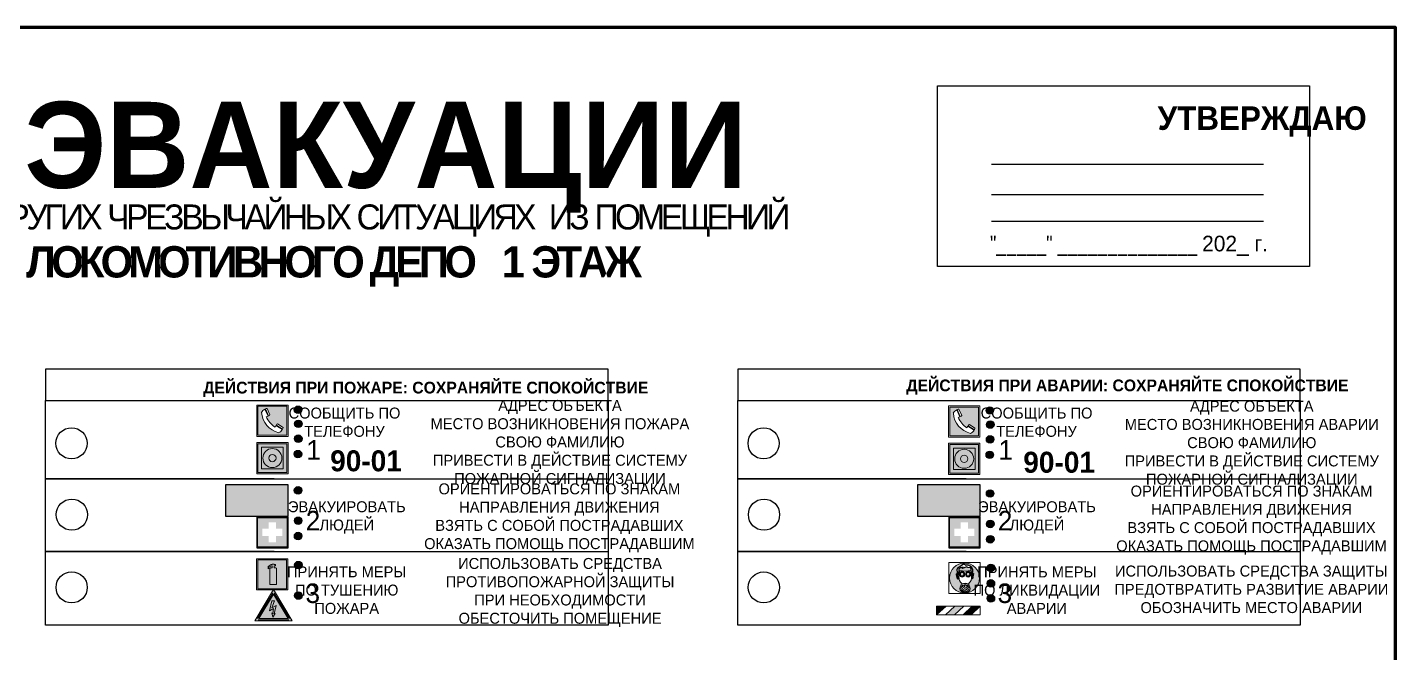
# Model space of a CAD drawing. Header units: millimetres. Extents: x 13114 to 67229, y 22859 to 38520.
# Drawn here: x 30221.7 to 30571.4, y 26090.8 to 26250.6 of the extents above; entities that cross this region are included whole.
import ezdxf

# ---------------------------------------------------------------- set-up
doc = ezdxf.new("R2010")
doc.units = ezdxf.units.MM
doc.styles.add('обычный', font='arial.ttf')

# ---------------------------------------------------------------- blocks, each defined once
blk = doc.blocks.new('A$C3E6D3DDE')
at = {"lineweight": 5}
h = blk.add_hatch(color=40, dxfattribs=at)
h.paths.add_polyline_path([(24.1, 1.45), (16.46, -11.35), (31.74, -11.35)])
h.paths.add_polyline_path([(24.09, -0.46), (30.03, -10.41), (18.14, -10.41)], flags=16)
h.paths.add_polyline_path([(24.54, -3.08), (23.41, -6.02), (25.13, -5.01), (24.33, -8.5), (24.82, -8.27), (23.79, -9.86), (23.4, -8.04), (23.8, -8.43), (24.04, -6.29), (22.39, -7.25), (23.44, -3.08)], flags=0)
h = blk.add_hatch(color=256, dxfattribs=at)
h.paths.add_polyline_path([(24.37, 0.03, 0.567511), (23.82, 0.03), (17.59, -10.4, 0.582454), (17.86, -10.88), (30.32, -10.88, 0.582149), (30.6, -10.4)])
h.paths.add_polyline_path([(24.09, -0.46), (18.14, -10.41), (30.03, -10.41)], flags=16)
h.paths.add_polyline_path([(24.54, -3.08), (23.41, -6.02), (25.13, -5.01), (24.33, -8.5), (24.82, -8.27), (23.79, -9.86), (23.4, -8.04), (23.8, -8.43), (24.04, -6.29), (22.39, -7.25), (23.44, -3.08)], flags=0)
h = blk.add_hatch(color=40, dxfattribs=at)
h.paths.add_polyline_path([(24.09, -0.46), (18.14, -10.41), (30.03, -10.41)])
h.paths.add_polyline_path([(24.82, -8.27), (23.79, -9.86), (23.4, -8.04), (23.8, -8.43), (24.04, -6.29), (22.39, -7.25), (23.44, -3.08), (24.54, -3.08), (23.41, -6.02), (25.13, -5.01), (24.33, -8.5)], flags=16)
at = {"color": 40, "lineweight": 5}
for p, q in [((16.46, -11.35), (24.1, 1.45)), ((24.1, 1.45), (31.74, -11.35))]:
    blk.add_line(p, q, dxfattribs=at)
at = {"lineweight": 5}
for p, q in [((17.59, -10.4), (23.82, 0.03)), ((24.37, 0.03), (30.6, -10.4)), ((18.14, -10.41), (24.09, -0.46)), ((23.44, -3.08), (22.39, -7.25)), ((23.41, -6.02), (24.54, -3.08)), ((25.13, -5.01), (23.41, -6.02)), ((24.54, -3.08), (23.44, -3.08)), ((24.09, -0.46), (30.03, -10.41)), ((24.33, -8.5), (25.13, -5.01)), ((17.86, -10.88), (30.32, -10.88)), ((18.14, -10.41), (30.03, -10.41)), ((22.39, -7.25), (24.04, -6.29)), ((23.8, -8.43), (23.4, -8.04)), ((23.4, -8.04), (23.79, -9.86)), ((23.79, -9.86), (24.82, -8.27)), ((24.04, -6.29), (23.8, -8.43)), ((24.82, -8.27), (24.33, -8.5))]:
    blk.add_line(p, q, dxfattribs=at)
at = {"color": 50, "lineweight": 5}
blk.add_line((31.74, -11.35), (16.46, -11.35), dxfattribs=at)
blk = doc.blocks.new('A$C456E1F9C')
at = {"lineweight": 5}
h = blk.add_hatch(color=242, dxfattribs=at)
h.paths.add_polyline_path([(0.51, -1.47), (0.51, -13.26), (12.29, -13.26), (12.29, -1.47)])
h.paths.add_polyline_path([(5.42, -4.95, -0.254479), (4.78, -5.4), (3.52, -2.53, -0.209735), (4.23, -2.4)], flags=16)
h.paths.add_polyline_path([(8.53, -8.6), (10.87, -10.17), (10.54, -10.76), (8.03, -9.13, -0.192251)], flags=16)
h.paths.add_polyline_path([(4.61, -5.49, 0.005518), (3.87, -5.72, 0.128647), (7.49, -10.01, 0.00809), (7.83, -9.33), (10.47, -10.97, -0.16736), (8.99, -12.25, -0.327862), (1.95, -3.95, -0.166952), (3.36, -2.62)], flags=16)
at = {"color": 242, "lineweight": 5}
for p, q in [((0, -13.77), (0, -0.97)), ((12.8, -0.97), (0, -0.97)), ((4.61, -5.49), (3.36, -2.62)), ((3.52, -2.53), (4.78, -5.4)), ((4.23, -2.4), (5.42, -4.95)), ((12.8, -13.77), (12.8, -0.97)), ((7.83, -9.33), (10.47, -10.97)), ((8.03, -9.13), (10.54, -10.76)), ((10.81, -10.12), (8.53, -8.6)), ((10.54, -10.76), (10.8, -10.3)), ((10.8, -10.3), (10.81, -10.12)), ((0, -13.77), (12.8, -13.77))]:
    blk.add_line(p, q, dxfattribs=at)
blk.add_lwpolyline([(0.51, -1.47), (12.29, -1.47), (12.29, -13.26), (0.51, -13.26)], close=True, dxfattribs=at)
for centre, radius, start, end in [((4.59, -5.34), 2.99, 114.2845, 152.1974), ((11.12, -3.31), 9.19, 183.9915, 256.6009), ((4.02, -3.27), 0.891, 76.3284, 123.7092), ((14.98, -39.1), 35.17, 107.1487, 108.4135), ((4.68, -4.59), 0.824, 276.9621, 334.0723), ((13.86, -0.94), 11.08, 205.5536, 234.8762), ((-13.31, 0.8), 23.44, 332.5487, 334.4027), ((8.94, -9.5), 0.989, 114.4092, 157.9388), ((7.87, -9.46), 3, 291.9291, 329.9329)]:
    blk.add_arc(centre, radius, start, end, dxfattribs=at)
blk = doc.blocks.new('A$C54414219')
at = {"true_color": 0xffffff}
h = blk.add_hatch(color=7, dxfattribs=at)
h.paths.add_polyline_path([(2.39, -9.45), (2.39, -18.3), (11.23, -18.3), (11.23, -9.45)], flags=0)
h.paths.add_polyline_path([(10.71, -13.87, -1), (2.92, -13.87, -1)], flags=0)
h.paths.add_polyline_path([(8.3, -13.87, -1), (5.33, -13.87, -1)], flags=0)
h.paths.add_polyline_path([(0.41, -7.47), (0.41, -20.27), (13.21, -20.27), (13.21, -7.47)])
h.paths.add_polyline_path([(0.92, -19.77), (12.71, -19.77), (12.71, -7.98), (0.92, -7.98)], flags=16)
h.paths.add_polyline_path([(11.23, -9.45), (11.23, -18.3), (2.39, -18.3), (2.39, -9.45)], flags=0)
at = {"lineweight": 5}
h = blk.add_hatch(color=242, dxfattribs=at)
h.paths.add_polyline_path([(12.71, -7.98), (0.92, -7.98), (0.92, -19.77), (12.71, -19.77)])
h.paths.add_polyline_path([(11.23, -18.3), (2.39, -18.3), (2.39, -9.45), (11.23, -9.45)], flags=16)
h.paths.add_polyline_path([(10.71, -13.87, -1), (2.92, -13.87, -1)], flags=0)
h.paths.add_polyline_path([(8.3, -13.87, -1), (5.33, -13.87, -1)], flags=0)
at = {"true_color": 0xffffff}
h = blk.add_hatch(color=7, dxfattribs=at)
h.paths.add_polyline_path([(2.39, -9.45), (2.39, -18.3), (11.23, -18.3), (11.23, -9.45)])
h.paths.add_polyline_path([(10.71, -13.87, -1), (2.92, -13.87, -1)], flags=16)
h.paths.add_polyline_path([(8.3, -13.87, -1), (5.33, -13.87, -1)], flags=0)
at = {"lineweight": 5}
h = blk.add_hatch(color=242, dxfattribs=at)
h.paths.add_polyline_path([(2.92, -13.87, 1), (10.71, -13.87, 1)])
h.paths.add_polyline_path([(8.3, -13.87, -1), (5.33, -13.87, -1)], flags=16)
at = {"color": 242, "lineweight": 5}
for p, q in [((0.41, -20.27), (0.41, -7.47)), ((0.41, -7.47), (13.21, -7.47)), ((0.41, -7.47), (13.21, -7.47)), ((13.21, -20.27), (13.21, -7.47)), ((0.41, -20.27), (13.21, -20.27))]:
    blk.add_line(p, q, dxfattribs=at)
for points in [[(0.92, -7.98), (12.71, -7.98), (12.71, -19.77), (0.92, -19.77)], [(2.39, -9.45), (11.23, -9.45), (11.23, -18.3), (2.39, -18.3)]]:
    blk.add_lwpolyline(points, close=True, dxfattribs=at)
for radius in [3.89, 1.49]:
    blk.add_circle((6.81, -13.87), radius, dxfattribs=at)
blk = doc.blocks.new('A$C32E8229D')
at = {"true_color": 0xffffff}
blk.add_hatch(color=7, dxfattribs=at).paths.add_polyline_path([(0, 0), (0, -8), (16, -8), (16, 0)])
h = blk.add_hatch(color=126)
h.paths.add_polyline_path([(0.2, -0.2), (15.8, -0.2), (15.8, -7.8), (0.2, -7.8)])
h.paths.add_polyline_path([(13.49, -2.05), (12.08, -2.05), (11.37, -2.63, 0.162397), (11.29, -2.84), (11.29, -3.63), (10.35, -3.63), (10.35, -4.05), (11.68, -4.05), (11.68, -3.48), (12.26, -4.28), (11.29, -5.1), (11.29, -6.78), (11.85, -6.78), (11.85, -5.44), (12.8, -4.64), (12.8, -5.94), (14.46, -5.94), (14.46, -5.39), (13.45, -5.39), (13.45, -3.97), (12.46, -2.59), (13.15, -2.59), (13.69, -3.34), (14.18, -3)], flags=16)
h.paths.add_polyline_path([(10.74, -1.82, 1), (11.8, -1.82, 1)], flags=16)
h.paths.add_polyline_path([(9.39, -3.59), (5.99, -3.59), (6.56, -3.03), (5.91, -3.03), (5.1, -3.83), (5.91, -4.64), (6.56, -4.64), (5.99, -4.09), (9.39, -4.09)], flags=16)
h.paths.add_polyline_path([(4.29, -1.08), (1.72, -1.08), (1.72, -6.6), (4.29, -6.6)], flags=16)
at = {"color": 126}
blk.add_lwpolyline([(16, -8), (0, -8), (0, 0), (16, 0)], close=True, dxfattribs=at)
blk = doc.blocks.new('A$C18900ED3')
h = blk.add_hatch(color=126)
h.paths.add_polyline_path([(-0.18, -0.18), (-7.02, -0.18), (-7.02, -7.02), (-0.18, -7.02)])
h.paths.add_polyline_path([(-5.89, -4.46), (-5.89, -2.77), (-4.46, -2.77), (-4.46, -1.31), (-2.77, -1.31), (-2.77, -2.77), (-1.33, -2.77), (-1.33, -4.46), (-2.77, -4.46), (-2.77, -5.89), (-4.46, -5.89), (-4.46, -4.46)], flags=16)
at = {"color": 126}
for p, q in [((-7.2, 0), (-7.2, -7.2)), ((0, 0), (-7.2, 0)), ((0, -7.2), (0, 0)), ((-7.02, -7.02), (-7.02, -0.18)), ((-7.02, -0.18), (-0.18, -0.18)), ((-0.18, -0.18), (-0.18, -7.02)), ((-7.2, -7.2), (0, -7.2)), ((-0.18, -7.02), (-7.02, -7.02))]:
    blk.add_line(p, q, dxfattribs=at)
blk = doc.blocks.new('A$C3AD82952')
at = {"true_color": 0xf5f5ff}
h = blk.add_hatch(color=7, dxfattribs=at)
h.dxf.hatch_style = 1
h.paths.add_polyline_path([(8.21, 8.73, 0.414214), (7.89, 9.05), (7.22, 9.05), (7.22, 9.92), (7.59, 9.92, 1), (7.57, 10.36), (7.22, 10.36), (7.22, 10.6), (6.43, 10.6), (6.43, 10.36), (6.01, 10.36), (4.74, 9.59), (4.74, 8.69), (4.98, 8.73), (4.98, 9.26), (6.12, 9.91), (6.43, 9.91), (6.43, 9.05), (5.76, 9.05, 0.414214), (5.44, 8.73), (5.44, 2.2), (8.21, 2.2)], flags=0)
h.paths.add_polyline_path([(12.8, 12.8), (0, 12.8), (0, 0), (12.8, 0)])
h.paths.add_polyline_path([(0.51, 12.29), (12.29, 12.29), (12.29, 0.51), (0.51, 0.51)], flags=16)
h.paths.add_polyline_path([(4.74, 9.59), (6.01, 10.36), (6.43, 10.36), (6.43, 10.6), (7.22, 10.6), (7.22, 10.36), (7.59, 10.36, -0.94586), (7.59, 9.92), (7.22, 9.92), (7.22, 9.05), (7.89, 9.05, -0.414214), (8.21, 8.73), (8.21, 2.2), (5.44, 2.2), (5.44, 8.73, -0.414214), (5.76, 9.05), (6.43, 9.05), (6.43, 9.91), (6.12, 9.91), (4.98, 9.26), (4.98, 8.73), (4.74, 8.69)], flags=0)
h = blk.add_hatch(color=242)
h.dxf.hatch_style = 1
h.paths.add_polyline_path([(12.29, 12.29), (0.51, 12.29), (0.51, 0.51), (12.29, 0.51)])
h.paths.add_polyline_path([(4.74, 8.69), (4.74, 9.59), (6.01, 10.36), (6.43, 10.36), (6.43, 10.6), (7.22, 10.6), (7.22, 10.36), (7.59, 10.36, -0.94586), (7.59, 9.92), (7.22, 9.92), (7.22, 9.05), (7.89, 9.05, -0.414214), (8.21, 8.73), (8.21, 2.2), (5.44, 2.2), (5.44, 8.73, -0.414214), (5.76, 9.05), (6.43, 9.05), (6.43, 9.91), (6.12, 9.91), (4.98, 9.26), (4.98, 8.73)], flags=16)
h = blk.add_hatch(color=7, dxfattribs=at)
h.dxf.hatch_style = 1
h.paths.add_polyline_path([(8.21, 8.73, 0.414214), (7.89, 9.05), (7.22, 9.05), (7.22, 9.92), (7.59, 9.92, 1), (7.57, 10.36), (7.22, 10.36), (7.22, 10.6), (6.43, 10.6), (6.43, 10.36), (6.01, 10.36), (4.74, 9.59), (4.74, 8.69), (4.98, 8.73), (4.98, 9.26), (6.12, 9.91), (6.43, 9.91), (6.43, 9.05), (5.76, 9.05, 0.414214), (5.44, 8.73), (5.44, 2.2), (8.21, 2.2)])
at = {"color": 242, "lineweight": 5}
for p, q in [((0, 0), (0, 12.8)), ((0, 12.8), (12.8, 12.8)), ((12.8, 0), (12.8, 12.8)), ((6.01, 10.36), (4.74, 9.59)), ((4.74, 9.59), (4.74, 8.69)), ((4.74, 8.69), (4.98, 8.73)), ((4.98, 9.26), (6.12, 9.91)), ((4.98, 8.73), (4.98, 9.26)), ((5.44, 2.2), (5.44, 8.73)), ((5.76, 9.05), (6.43, 9.05)), ((6.01, 10.36), (6.43, 10.36)), ((6.12, 9.91), (6.43, 9.91)), ((7.22, 10.6), (6.43, 10.6)), ((6.43, 10.6), (6.43, 10.36)), ((6.43, 9.91), (6.43, 9.05)), ((7.22, 10.36), (7.22, 10.6)), ((7.59, 10.36), (7.22, 10.36)), ((7.22, 9.05), (7.22, 9.92)), ((7.59, 9.92), (7.22, 9.92)), ((7.89, 9.05), (7.22, 9.05)), ((8.21, 2.2), (8.21, 8.73)), ((0, 0), (12.8, 0)), ((5.44, 2.2), (8.21, 2.2))]:
    blk.add_line(p, q, dxfattribs=at)
blk.add_lwpolyline([(0.51, 12.29), (12.29, 12.29), (12.29, 0.51), (0.51, 0.51)], close=True, dxfattribs=at)
for centre, radius, start, end in [((5.76, 8.73), 0.32, 90, 180), ((7.58, 10.14), 0.223, 273.1875, 86.8125), ((7.89, 8.73), 0.32, 0, 90)]:
    blk.add_arc(centre, radius, start, end, dxfattribs=at)
blk = doc.blocks.new('A$C38D26F80')
h = blk.add_hatch(color=5)
h.dxf.hatch_style = 1
h.paths.add_polyline_path([(-8.77, -4.48, 1), (-0.19, -4.48, 1)])
h.paths.add_polyline_path([(-6.75, -3.58), (-6.75, -3.31), (-6.62, -3.22), (-6.5, -3.22), (-6.42, -3.3), (-6.39, -3.28), (-6.59, -2.23), (-6.59, -2.01), (-6.38, -1.58), (-4.76, -0.4), (-4.13, -0.79, -0.362848), (-2.1, -2.1, -0.201049), (-2.17, -2.48, 0.085434), (-2.26, -3.13), (-1.9, -3.16), (-2.25, -4.7), (-2.4, -4.59), (-2.43, -4.34), (-2.36, -4.34), (-2.14, -3.34), (-2.47, -3.42), (-2.58, -1.95), (-2.77, -1.58), (-3.58, -1.52), (-3.92, -1.26), (-5.05, -1.73), (-4.87, -1.39), (-5.41, -1.6), (-5.41, -1.46), (-6.13, -1.87), (-6.18, -3.5), (-6.56, -3.47), (-6.37, -4.59), (-6.16, -4.43), (-6.16, -4.66), (-6.36, -4.79), (-6.37, -4.8), (-6.51, -4.76)], flags=16)
h.paths.add_polyline_path([(-6.51, -4.76), (-6.36, -4.79), (-6.37, -4.8)], flags=0)
h.paths.add_polyline_path([(-5.92, -2.34, 0.089508), (-2.67, -2.35), (-2.48, -3.88, -0.268602), (-3.4, -6.18, 0.262449), (-5.2, -6.18, -0.268602), (-6.11, -3.88)], flags=16)
edge = h.paths.add_edge_path(flags=16)
edge.add_ellipse((-5.19, -3.41), major_axis=(0, 0.842), ratio=0.848992, start_angle=0, end_angle=360)
edge = h.paths.add_edge_path(flags=0)
edge.add_ellipse((-5.19, -3.39), major_axis=(0, 0.665), ratio=0.853798, start_angle=0, end_angle=360)
edge = h.paths.add_edge_path(flags=0)
edge.add_ellipse((-5.19, -3.4), major_axis=(0, 0.528), ratio=0.864094, start_angle=0, end_angle=360)
edge = h.paths.add_edge_path(flags=16)
edge.add_ellipse((-3.47, -3.4), major_axis=(0, 0.842), ratio=0.848992, start_angle=0, end_angle=360)
h.paths.add_polyline_path([(-3.13, -6.45), (-3.13, -6.84, 0.383174), (-5.57, -6.85), (-5.57, -6.49, -0.369952)], flags=16)
edge = h.paths.add_edge_path(flags=0)
edge.add_ellipse((-3.47, -3.39), major_axis=(0, 0.665), ratio=0.853798, start_angle=0, end_angle=360)
edge = h.paths.add_edge_path(flags=0)
edge.add_ellipse((-3.47, -3.4), major_axis=(0, 0.528), ratio=0.864094, start_angle=0, end_angle=360)
edge = h.paths.add_edge_path(flags=16)
edge.add_ellipse((-4.34, -7.57), major_axis=(-1.48, 0), ratio=0.744955, start_angle=0, end_angle=360)
h.paths.add_polyline_path([(-5.01, -6.85, -1), (-5.15, -6.85, -1)], flags=0)
h.paths.add_polyline_path([(-5.33, -7.14, -1), (-5.47, -7.14, -1)], flags=0)
h.paths.add_polyline_path([(-4.61, -6.71, -1), (-4.74, -6.71, -1)], flags=16)
h.paths.add_polyline_path([(-5.43, -7.51, -1), (-5.57, -7.51, -1)], flags=0)
h.paths.add_polyline_path([(-4.26, -6.67, -1), (-4.4, -6.67, -1)], flags=16)
h.paths.add_polyline_path([(-4.74, -7.14, -1), (-4.88, -7.14, -1)], flags=0)
h.paths.add_polyline_path([(-4.93, -7.43, -1), (-5.07, -7.43, -1)], flags=0)
h.paths.add_polyline_path([(-4.41, -7.07, -1), (-4.54, -7.07, -1)], flags=0)
h.paths.add_polyline_path([(-5.33, -7.87, -1), (-5.46, -7.87, -1)], flags=0)
h.paths.add_polyline_path([(-3.8, -6.71, -1), (-3.94, -6.71, -1)], flags=16)
h.paths.add_polyline_path([(-4.85, -7.78, -1), (-4.98, -7.78, -1)], flags=0)
h.paths.add_polyline_path([(-3.96, -7.14, -1), (-4.1, -7.14, -1)], flags=0)
h.paths.add_polyline_path([(-4.33, -7.53, -1), (-4.47, -7.53, -1)], flags=0)
h.paths.add_polyline_path([(-5.09, -8.12, -1), (-5.23, -8.12, -1)], flags=0)
h.paths.add_polyline_path([(-3.5, -6.94, -1), (-3.64, -6.94, -1)], flags=0)
h.paths.add_polyline_path([(-4.54, -7.97, -1), (-4.68, -7.97, -1)], flags=0)
h.paths.add_polyline_path([(-3.66, -7.39, -1), (-3.8, -7.39, -1)], flags=0)
h.paths.add_polyline_path([(-4.73, -8.35, -1), (-4.86, -8.35, -1)], flags=0)
h.paths.add_polyline_path([(-4.09, -7.96, -1), (-4.23, -7.96, -1)], flags=0)
h.paths.add_polyline_path([(-3.77, -7.74, -1), (-3.91, -7.74, -1)], flags=0)
h.paths.add_polyline_path([(-3.22, -7.27, -1), (-3.35, -7.27, -1)], flags=0)
h.paths.add_polyline_path([(-4.34, -8.4, -1), (-4.47, -8.4, -1)], flags=0)
h.paths.add_polyline_path([(-3.16, -7.61, -1), (-3.3, -7.61, -1)], flags=0)
h.paths.add_polyline_path([(-3.9, -8.35, -1), (-4.04, -8.35, -1)], flags=0)
h.paths.add_polyline_path([(-3.32, -7.91, -1), (-3.46, -7.91, -1)], flags=0)
h.paths.add_polyline_path([(-3.55, -8.23, -1), (-3.69, -8.23, -1)], flags=0)
at = {"color": 5, "lineweight": 5}
for p, q in [((-4.48, 0), (-8.96, 0)), ((-8.96, 0), (-8.96, -4.48)), ((-4.48, 0), (0, 0)), ((0, 0), (0, -4.48)), ((-6.75, -3.31), (-6.62, -3.22)), ((-6.75, -3.58), (-6.75, -3.31)), ((-6.51, -4.76), (-6.75, -3.58)), ((-6.62, -3.22), (-6.5, -3.22)), ((-6.59, -2.01), (-6.38, -1.58)), ((-6.59, -2.23), (-6.59, -2.01)), ((-6.39, -3.28), (-6.59, -2.23)), ((-6.18, -3.5), (-6.56, -3.47)), ((-6.56, -3.47), (-6.37, -4.59)), ((-6.5, -3.22), (-6.42, -3.3)), ((-6.42, -3.3), (-6.39, -3.28)), ((-6.38, -1.58), (-4.76, -0.4)), ((-6.13, -1.87), (-6.18, -3.5)), ((-5.41, -1.46), (-6.13, -1.87)), ((-5.92, -2.34), (-6.11, -3.88)), ((-4.87, -1.39), (-5.41, -1.6)), ((-5.41, -1.6), (-5.41, -1.46)), ((-3.92, -1.26), (-5.05, -1.73)), ((-5.05, -1.73), (-4.87, -1.39)), ((-4.76, -0.4), (-4.13, -0.79)), ((-3.58, -1.52), (-3.92, -1.26)), ((-2.77, -1.58), (-3.58, -1.52)), ((-2.58, -1.95), (-2.77, -1.58)), ((-2.67, -2.34), (-2.48, -3.88)), ((-2.47, -3.42), (-2.58, -1.95)), ((-2.14, -3.34), (-2.47, -3.42)), ((-2.36, -4.34), (-2.14, -3.34)), ((-1.9, -3.16), (-2.26, -3.13)), ((-2.25, -4.7), (-1.9, -3.16)), ((-8.96, -8.96), (-8.96, -4.48)), ((-6.37, -4.8), (-6.51, -4.76)), ((-6.37, -4.59), (-6.16, -4.43)), ((-6.16, -4.66), (-6.37, -4.8)), ((-6.16, -4.43), (-6.16, -4.66)), ((-5.57, -6.49), (-5.57, -6.85)), ((-3.13, -6.45), (-3.13, -6.84)), ((-2.43, -4.34), (-2.4, -4.59)), ((-2.43, -4.34), (-2.36, -4.34)), ((-2.4, -4.59), (-2.25, -4.7)), ((0, -8.96), (0, -4.48)), ((-4.48, -8.96), (-8.96, -8.96)), ((-4.48, -8.96), (0, -8.96))]:
    blk.add_line(p, q, dxfattribs=at)
at = {"color": 5}
for p, q in [((-6.75, -3.31), (-6.62, -3.22)), ((-6.75, -3.58), (-6.75, -3.31)), ((-6.51, -4.76), (-6.75, -3.58)), ((-6.62, -3.22), (-6.5, -3.22)), ((-6.59, -2.01), (-6.38, -1.58)), ((-6.59, -2.23), (-6.59, -2.01)), ((-6.39, -3.28), (-6.59, -2.23)), ((-6.18, -3.5), (-6.56, -3.47)), ((-6.56, -3.47), (-6.37, -4.59)), ((-6.5, -3.22), (-6.42, -3.3)), ((-6.42, -3.3), (-6.39, -3.28)), ((-6.38, -1.58), (-4.76, -0.4)), ((-6.13, -1.87), (-6.18, -3.5)), ((-5.41, -1.46), (-6.13, -1.87)), ((-4.87, -1.39), (-5.41, -1.6)), ((-5.41, -1.6), (-5.41, -1.46)), ((-3.92, -1.26), (-5.05, -1.73)), ((-5.05, -1.73), (-4.87, -1.39)), ((-4.76, -0.4), (-4.13, -0.79)), ((-3.58, -1.52), (-3.92, -1.26)), ((-2.77, -1.58), (-3.58, -1.52)), ((-2.58, -1.95), (-2.77, -1.58)), ((-2.47, -3.42), (-2.58, -1.95)), ((-2.14, -3.34), (-2.47, -3.42)), ((-2.36, -4.34), (-2.14, -3.34)), ((-2.26, -3.13), (-1.9, -3.16)), ((-1.9, -3.16), (-2.25, -4.7)), ((-6.37, -4.8), (-6.51, -4.76)), ((-6.36, -4.79), (-6.51, -4.76)), ((-6.37, -4.59), (-6.16, -4.43)), ((-6.16, -4.66), (-6.37, -4.8)), ((-6.16, -4.66), (-6.36, -4.79)), ((-6.16, -4.43), (-6.16, -4.66)), ((-2.4, -4.59), (-2.43, -4.34)), ((-2.43, -4.34), (-2.36, -4.34)), ((-2.25, -4.7), (-2.4, -4.59))]:
    blk.add_line(p, q, dxfattribs=at)
at = {"color": 5, "lineweight": 5}
for centre, radius in [((-4.48, -4.48), 4.29), ((-5.5, -7.51), 0.0678), ((-5.4, -7.14), 0.0678), ((-5.4, -7.87), 0.0678), ((-5.08, -6.85), 0.0678), ((-5, -7.43), 0.0678), ((-4.91, -7.78), 0.0678), ((-4.81, -7.14), 0.0678), ((-4.67, -6.71), 0.0678), ((-4.47, -7.07), 0.0678), ((-4.4, -7.53), 0.0678), ((-4.33, -6.67), 0.0678), ((-4.03, -7.14), 0.0678), ((-3.87, -6.71), 0.0678), ((-3.84, -7.74), 0.0678), ((-3.73, -7.39), 0.0678), ((-3.57, -6.94), 0.0678), ((-3.28, -7.27), 0.0678), ((-3.23, -7.61), 0.0678), ((-5.16, -8.12), 0.0678), ((-4.79, -8.35), 0.0678), ((-4.61, -7.97), 0.0678), ((-4.4, -8.4), 0.0678), ((-4.16, -7.96), 0.0678), ((-3.97, -8.35), 0.0678), ((-3.62, -8.23), 0.0678), ((-3.39, -7.91), 0.0678)]:
    blk.add_circle(centre, radius, dxfattribs=at)
for centre, radius, start, end in [((-3.66, -4.24), 2.47, 171.573, 231.7124), ((-4.28, 6.66), 9.15, 259.6987, 280.1569), ((-4.93, -4.24), 2.47, 308.2876, 8.427), ((-0.47, -3.05), 1.79, 161.5846, 182.4584), ((-2.6, -2.2), 0.513, 326.4781, 11.7739), ((-4.33, -7.88), 1.87, 50.358, 131.5662), ((-4.34, -8.2), 1.82, 48.4943, 132.3565), ((-4.3, -7.78), 1.83, 60.5889, 119.4111)]:
    blk.add_arc(centre, radius, start, end, dxfattribs=at)
at = {"color": 5}
for centre, radius, start, end in [((-3.89, -2.66), 1.88, 17.387, 97.1599), ((-0.35, -3.07), 1.91, 162.2553, 181.7878), ((-2.6, -2.2), 0.511, 326.3906, 11.8614)]:
    blk.add_arc(centre, radius, start, end, dxfattribs=at)
at = {"color": 5, "lineweight": 5}
for centre, major_axis, ratio in [((-5.19, -3.41), (0, 0.842), 0.848992), ((-5.19, -3.39), (0, 0.665), 0.853798), ((-5.19, -3.4), (0, 0.528), 0.864094), ((-3.47, -3.4), (0, 0.842), 0.848992), ((-3.47, -3.39), (0, 0.665), 0.853798), ((-3.47, -3.4), (0, 0.528), 0.864094), ((-4.34, -7.57), (-1.48, 0), 0.744955)]:
    blk.add_ellipse(centre, major_axis=major_axis, ratio=ratio, dxfattribs=at)
blk = doc.blocks.new('A$C47DD6509')
at = {"lineweight": 5}
for points in [[(-8.69, 0), (-11.19, 0), (-11.19, -2.22)], [(-4.22, 0), (-6.45, 0), (-8.91, -2.22), (-6.61, -2.22)], [(0, 0), (-2.09, 0), (-4.36, -2.22), (-2.29, -2.22)]]:
    blk.add_hatch(color=242, dxfattribs=at).paths.add_polyline_path(points)
at = {"color": 242, "lineweight": 5}
for p, q in [((-11.19, -2.22), (-8.69, 0)), ((-11.19, -2.22), (-11.19, 0)), ((-11.19, 0), (-8.69, 0)), ((-11.19, 0), (0, 0)), ((-8.91, -2.22), (-6.45, 0)), ((-6.61, -2.22), (-4.22, 0)), ((-4.36, -2.22), (-2.09, 0)), ((-2.29, -2.22), (0, 0)), ((0, 0), (0, -2.22)), ((0, -2.22), (-11.19, -2.22))]:
    blk.add_line(p, q, dxfattribs=at)

msp = doc.modelspace()

# ---------------------------------------------------------------- hatches: boundary and pattern name
at = {"lineweight": 0}
h = msp.add_hatch(color=256, dxfattribs=at)
h.dxf.hatch_style = 1
h.paths.add_polyline_path([(30291.82, 26152.82, 1), (30289.89, 26152.82, 1)])
h = msp.add_hatch(color=256, dxfattribs=at)
h.dxf.hatch_style = 1
h.paths.add_polyline_path([(30468.64, 26152.64, 1), (30466.71, 26152.64, 1)])
h = msp.add_hatch(color=256, dxfattribs=at)
h.dxf.hatch_style = 1
h.paths.add_polyline_path([(30291.92, 26149.23, 1), (30289.99, 26149.23, 1)])
h = msp.add_hatch(color=256, dxfattribs=at)
h.dxf.hatch_style = 1
h.paths.add_polyline_path([(30468.74, 26149.05, 1), (30466.81, 26149.05, 1)])
h = msp.add_hatch(color=256, dxfattribs=at)
h.dxf.hatch_style = 1
h.paths.add_polyline_path([(30291.88, 26145.42, 1), (30289.95, 26145.42, 1)])
h = msp.add_hatch(color=256, dxfattribs=at)
h.dxf.hatch_style = 1
h.paths.add_polyline_path([(30468.71, 26145.24, 1), (30466.77, 26145.24, 1)])
h = msp.add_hatch(color=256, dxfattribs=at)
h.dxf.hatch_style = 1
h.paths.add_polyline_path([(30291.8, 26141.49, 1), (30289.87, 26141.49, 1)])
h = msp.add_hatch(color=256, dxfattribs=at)
h.dxf.hatch_style = 1
h.paths.add_polyline_path([(30468.62, 26141.31, 1), (30466.69, 26141.31, 1)])
h = msp.add_hatch(color=256, dxfattribs=at)
h.dxf.hatch_style = 1
h.paths.add_polyline_path([(30291.81, 26132.23, 1), (30289.88, 26132.23, 1)])
h = msp.add_hatch(color=256, dxfattribs=at)
h.dxf.hatch_style = 1
h.paths.add_polyline_path([(30468.71, 26131.43, 1), (30466.78, 26131.43, 1)])
h = msp.add_hatch(color=256, dxfattribs=at)
h.dxf.hatch_style = 1
h.paths.add_polyline_path([(30291.85, 26124.45, 1), (30289.92, 26124.45, 1)])
h = msp.add_hatch(color=256, dxfattribs=at)
h.dxf.hatch_style = 1
h.paths.add_polyline_path([(30468.75, 26123.65, 1), (30466.82, 26123.65, 1)])
h = msp.add_hatch(color=256, dxfattribs=at)
h.dxf.hatch_style = 1
h.paths.add_polyline_path([(30291.85, 26120.54, 1), (30289.91, 26120.54, 1)])
h = msp.add_hatch(color=256, dxfattribs=at)
h.dxf.hatch_style = 1
h.paths.add_polyline_path([(30468.74, 26119.74, 1), (30466.81, 26119.74, 1)])
h = msp.add_hatch(color=256, dxfattribs=at)
h.dxf.hatch_style = 1
h.paths.add_polyline_path([(30291.91, 26113.12, 1), (30289.97, 26113.12, 1)])
h = msp.add_hatch(color=256, dxfattribs=at)
h.dxf.hatch_style = 1
h.paths.add_polyline_path([(30468.9, 26112.39, 1), (30466.97, 26112.39, 1)])
h = msp.add_hatch(color=256, dxfattribs=at)
h.dxf.hatch_style = 1
h.paths.add_polyline_path([(30468.89, 26108.45, 1), (30466.96, 26108.45, 1)])
h = msp.add_hatch(color=256, dxfattribs=at)
h.dxf.hatch_style = 1
h.paths.add_polyline_path([(30291.91, 26105.35, 1), (30289.98, 26105.35, 1)])
h = msp.add_hatch(color=256, dxfattribs=at)
h.dxf.hatch_style = 1
h.paths.add_polyline_path([(30468.9, 26104.61, 1), (30466.96, 26104.61, 1)])

# ---------------------------------------------------------------- linework, layer by layer
at = {"color": 6, "lineweight": 100}
msp.add_lwpolyline([(29971.38, 25855.56), (30571.38, 25855.56), (30571.38, 26250.56), (29971.38, 26250.56)], close=True, dxfattribs=at)
for points in [[(30454.33, 26235.61), (30549.33, 26235.61), (30549.33, 26189.4), (30454.33, 26189.4)], [(30226.34, 26155.17), (30370.11, 26155.17), (30370.11, 26163.22), (30226.34, 26163.22)], [(30403.23, 26155.17), (30547, 26155.17), (30547, 26163.22), (30403.23, 26163.22)], [(30226.34, 26155.17), (30370.11, 26155.17), (30370.11, 26097.77), (30226.34, 26097.77)], [(30403.23, 26155.17), (30547, 26155.17), (30547, 26097.77), (30403.23, 26097.77)]]:
    msp.add_lwpolyline(points, close=True)
for points in [[(30468.08, 26215.56), (30537.61, 26215.56)], [(30468.08, 26207.8), (30537.61, 26207.8)], [(30468.08, 26201.01), (30537.61, 26201.01)], [(30284.76, 26135.18), (30226.34, 26135.18), (30370.11, 26135.18)], [(30461.65, 26135.18), (30403.23, 26135.18), (30547, 26135.18)], [(30284.76, 26116.6), (30226.34, 26116.6), (30370.11, 26116.6)], [(30461.65, 26116.6), (30403.23, 26116.6), (30547, 26116.6)]]:
    msp.add_lwpolyline(points)
for centre, radius in [((30290.85, 26152.82), 0.966), ((30467.67, 26152.64), 0.966), ((30232.97, 26144.25), 3.98), ((30290.96, 26149.23), 0.966), ((30409.86, 26144.25), 3.98), ((30467.78, 26149.05), 0.966), ((30290.92, 26145.42), 0.966), ((30467.74, 26145.24), 0.966), ((30290.84, 26141.49), 0.966), ((30467.66, 26141.31), 0.966), ((30290.85, 26132.23), 0.966), ((30467.74, 26131.43), 0.966), ((30233.06, 26126.02), 3.98), ((30409.95, 26126.02), 3.98), ((30290.89, 26124.45), 0.966), ((30467.78, 26123.65), 0.966), ((30290.88, 26120.54), 0.966), ((30467.78, 26119.74), 0.966), ((30290.94, 26113.12), 0.966), ((30467.93, 26112.39), 0.966), ((30233, 26107.44), 3.98), ((30409.89, 26107.44), 3.98), ((30467.93, 26108.45), 0.966), ((30290.94, 26105.35), 0.966), ((30467.93, 26104.61), 0.966)]:
    msp.add_circle(centre, radius)

# ---------------------------------------------------------------- block references
for name, p, xscale, yscale, zscale in [('A$C456E1F9C', (30280.3, 26154.63), 0.625, 0.625, 0.625), ('A$C456E1F9C', (30457.12, 26154.45), 0.625, 0.625, 0.625), ('A$C54414219', (30280.04, 26149.15), 0.625, 0.625, 0.625), ('A$C54414219', (30456.86, 26148.96), 0.625, 0.625, 0.625), ('A$C18900ED3', (30288.3, 26125.5), 1.111111111007631, 1.111111111007631, 1.111111111007631), ('A$C18900ED3', (30465.18, 26125.5), 1.111111111007631, 1.111111111007631, 1.111111111007631), ('A$C3AD82952', (30280.25, 26106.77), 0.625, 0.625, 0.625), ('A$C38D26F80', (30465.21, 26113.83), 0.8928571427240968, 0.8928571427240968, 0.8928571427240968), ('A$C3E6D3DDE', (30269.53, 26105.96), 0.625, 0.625, 0.625)]:
    msp.add_blockref(name, p, dxfattribs=dict(xscale=xscale, yscale=yscale, zscale=zscale))
at = {"xscale": -1}
for p in [(30288.3, 26133.65), (30465.18, 26133.65)]:
    msp.add_blockref('A$C32E8229D', p, dxfattribs=at)
at = {"color": 242, "true_color": 0xc1121c}
msp.add_blockref('A$C47DD6509', (30465.21, 26102.61), dxfattribs=at)

# ---------------------------------------------------------------- texts
at = {"lineweight": 0, "style": 'обычный'}
for s, insert, char_height, width, attachment_point in [('{\\fProxima Nova Rg|b1|i0|c204|p2;ПЛАН ЭВАКУАЦИИ}', (30128.47, 26231.53), 22, 493.8901, 1), ('\\pi-18,l18,t18;{\\fProxima Nova Rg|b1|i0|c204|p2;УТВЕРЖДАЮ\\H1.1997x; }', (30537.27, 26226.49), 6, 126.6484, 5), ('{\\fArial Narrow|b0|i0|c204|p34;"_____" ______________ \\fProxima Nova Rg|b0|i0|c204|p2;202_ г. }', (30503.23, 26194.73), 4, 78.6503, 5), ('{\\fProxima Nova Rg|b1|i0|c204|p2;ДЕЙСТВИЯ ПРИ ПОЖАРЕ: СОХРАНЯЙТЕ СПОКОЙСТВИЕ\\H1.6644x; }', (30323.51, 26158.05), 3, 175.1736, 5), ('{\\fProxima Nova Rg|b1|i0|c204|p2;ДЕЙСТВИЯ ПРИ АВАРИИ: СОХРАНЯЙТЕ СПОКОЙСТВИЕ\\H1.6644x; }', (30502.84, 26158.62), 3, 175.1736, 5), ('\\pi-8.4,l8.4,t8.4;{\\fProxima Nova Rg|b0|i0|c204|p2;АДРЕС ОБЪЕКТА\\PМЕСТО ВОЗНИКНОВЕНИЯ ПОЖАРА \\PСВОЮ ФАМИЛИЮ\\PПРИВЕСТИ В ДЕЙСТВИЕ СИСТЕМУ \\PПОЖАРНОЙ СИГНАЛИЗАЦИИ}', (30357.8, 26144.19), 2.8, 126.6484, 5), ('\\pi-8.4,l8.4,t8.4;{\\fProxima Nova Rg|b0|i0|c204|p2;АДРЕС ОБЪЕКТА\\PМЕСТО ВОЗНИКНОВЕНИЯ АВАРИИ\\PСВОЮ ФАМИЛИЮ\\PПРИВЕСТИ В ДЕЙСТВИЕ СИСТЕМУ \\PПОЖАРНОЙ СИГНАЛИЗАЦИИ}', (30534.62, 26144.01), 2.8, 126.6484, 5), ('{\\fProxima Nova Rg|b0|i0|c204|p2;СООБЩИТЬ ПО \\PТЕЛЕФОНУ}', (30302.73, 26149.63), 2.8, 126.6484, 5), ('{\\fProxima Nova Rg|b0|i0|c204|p2;СООБЩИТЬ ПО \\PТЕЛЕФОНУ}', (30479.61, 26149.63), 2.8, 126.6484, 5), ('{\\fProxima Nova Rg|b0|i0|c204|p2;1\\H1.1667x; }', (30294.83, 26142.56), 5, 126.6484, 5), ('{\\fProxima Nova Rg|b0|i0|c204|p2;1\\H1.1667x; }', (30471.72, 26142.56), 5, 126.6484, 5), ('{\\fProxima Nova Rg|b1|i0|c204|p2;\\H1.0714x;90-01\\fProxima Nova Rg|b0|i0|c204|p2;\\H0.93331x; \\H1.3449x; }', (30308.23, 26139.74), 5, 126.6484, 5), ('{\\fProxima Nova Rg|b1|i0|c204|p2;\\H1.0714x;90-01\\fProxima Nova Rg|b0|i0|c204|p2;\\H0.93331x; \\H1.3449x; }', (30485.38, 26139.38), 5, 126.6484, 5), ('\\pi-8.4,l8.4,t8.4;{\\fProxima Nova Rg|b0|i0|c204|p2;ОРИЕНТИРОВАТЬСЯ ПО ЗНАКАМ \\PНАПРАВЛЕНИЯ ДВИЖЕНИЯ\\PВЗЯТЬ С СОБОЙ ПОСТРАДАВШИХ\\PОКАЗАТЬ ПОМОЩЬ ПОСТРАДАВШИМ}', (30357.66, 26125.21), 2.8, 126.6484, 5), ('\\pi-8.4,l8.4,t8.4;{\\fProxima Nova Rg|b0|i0|c204|p2;ОРИЕНТИРОВАТЬСЯ ПО ЗНАКАМ \\PНАПРАВЛЕНИЯ ДВИЖЕНИЯ\\PВЗЯТЬ С СОБОЙ ПОСТРАДАВШИХ\\PОКАЗАТЬ ПОМОЩЬ ПОСТРАДАВШИМ}', (30534.55, 26124.64), 2.8, 126.6484, 5), ('{\\fProxima Nova Rg|b0|i0|c204|p2;ЭВАКУИРОВАТЬ \\PЛЮДЕЙ}', (30303.33, 26125.3), 2.8, 126.6484, 5), ('{\\fProxima Nova Rg|b0|i0|c204|p2;2\\H1.1967x; }', (30294.68, 26124.48), 5, 126.6484, 5), ('{\\fProxima Nova Rg|b0|i0|c204|p2;ЭВАКУИРОВАТЬ \\PЛЮДЕЙ}', (30479.72, 26125.3), 2.8, 126.6484, 5), ('{\\fProxima Nova Rg|b0|i0|c204|p2;2\\H1.1967x; }', (30471.57, 26124.48), 5, 126.6484, 5), ('{\\fProxima Nova Rg|b0|i0|c204|p2;ПРИНЯТЬ МЕРЫ \\PПО ТУШЕНИЮ \\PПОЖАРА}', (30303.29, 26106.72), 2.8, 126.6484, 5), ('\\pi-8.4,l8.4,t8.4;{\\fProxima Nova Rg|b0|i0|c204|p2;ИСПОЛЬЗОВАТЬ СРЕДСТВА \\PПРОТИВОПОЖАРНОЙ ЗАЩИТЫ \\PПРИ НЕОБХОДИМОСТИ \\PОБЕСТОЧИТЬ ПОМЕЩЕНИЕ}', (30357.82, 26106.14), 2.8, 126.6484, 5), ('{\\fProxima Nova Rg|b0|i0|c204|p2;ПРИНЯТЬ МЕРЫ \\PПО ЛИКВИДАЦИИ \\PАВАРИИ}', (30479.68, 26106.72), 2.8, 126.6484, 5), ('\\pi-8.4,l8.4,t8.4;{\\fProxima Nova Rg|b0|i0|c204|p2;ИСПОЛЬЗОВАТЬ СРЕДСТВА ЗАЩИТЫ \\PПРЕДОТВРАТИТЬ РАЗВИТИЕ АВАРИИ\\PОБОЗНАЧИТЬ МЕСТО АВАРИИ}', (30534.5, 26106.92), 2.8, 126.6484, 5), ('{\\fProxima Nova Rg|b0|i0|c204|p2;3\\H1.1967x; }', (30294.62, 26105.9), 5, 126.6484, 5), ('{\\fProxima Nova Rg|b0|i0|c204|p2;3\\H1.1967x; }', (30471.5, 26105.9), 5, 126.6484, 5)]:
    msp.add_mtext(s, dxfattribs=dict(at, insert=insert, char_height=char_height, width=width, attachment_point=attachment_point))
at = {"color": 0, "lineweight": 0, "insert": (30278.33, 26205.48), "char_height": 8, "width": 449.2158, "attachment_point": 5, "style": 'обычный'}
msp.add_mtext('{\\fArial Black|b1|i0|c204|p34;\\H2x;\\T0.85;  \\fArial Narrow|b0|i0|c204|p34;\\H0.8x;\\W0.9;\\P\\fProxima Nova Rg|b0|i0|c204|p2;\\H0.5x;\\W1;\\C256;ПРИ ПОЖАРЕ  ИЛИ ДРУГИХ ЧРЕЗВЫЧАЙНЫХ СИТУАЦИЯХ  ИЗ ПОМЕЩЕНИЙ \\fProxima Nova Rg|b1|i0|c204|p2;\\H1.25x;\\PТЦ ЖДО: ЛОКОМОТИВНОГО ДЕПО   1 ЭТАЖ}', dxfattribs=at)

doc.saveas('drawing.dxf')
